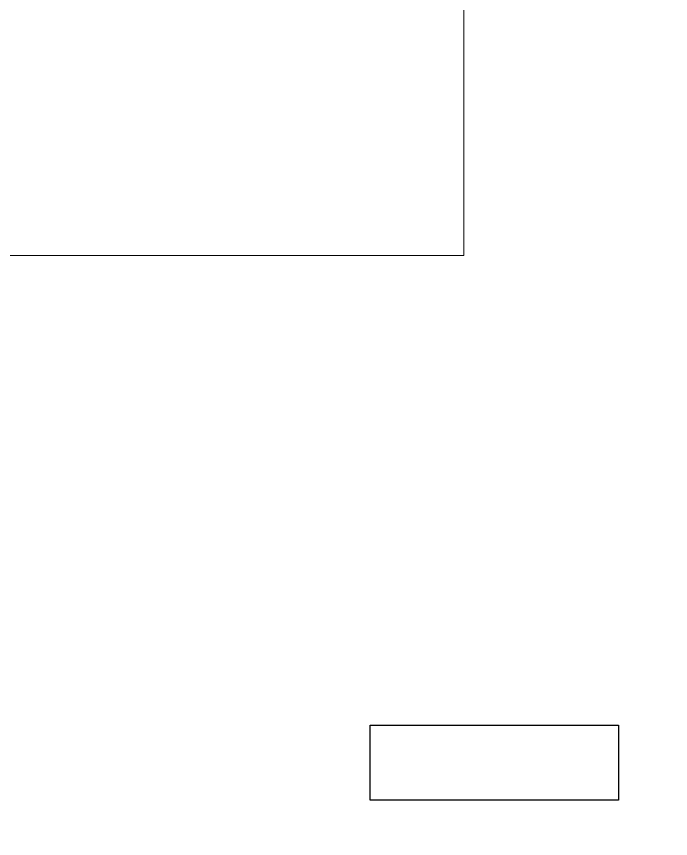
# Model space of a CAD drawing. Header units: millimetres. Extents: x 0 to 210, y 0 to 297.
# Drawn here: x 105.1 to 210, y 0 to 131.8 of the extents above; entities that cross this region are included whole.
import ezdxf

# ---------------------------------------------------------------- set-up
doc = ezdxf.new("R2010")
doc.units = ezdxf.units.MM
doc.linetypes.add('K5LT_THIN_INCLUDED_TO_HATCHING', pattern=[0])
doc.layers.add('Системный слой', color=7, linetype='Continuous')
picture_1 = doc.add_image_def('image1.jpg', size_in_pixel=(394, 119))

# ---------------------------------------------------------------- blocks, each defined once
blk = doc.blocks.new('U5')
at = {"layer": 'Системный слой', "color": 7, "linetype": 'K5LT_THIN_INCLUDED_TO_HATCHING', "lineweight": 18}
for p, q in [((176.84, 253.62), (176.84, 93.53)), ((176.84, 93.53), (50.84, 93.53))]:
    blk.add_line(p, q, dxfattribs=at)

msp = doc.modelspace()

# ---------------------------------------------------------------- block references
at = {"layer": 'Системный слой'}
msp.add_blockref('U5', (0, 0), dxfattribs=at)

# ---------------------------------------------------------------- pictures from other files: only their frames are drawn
image = msp.add_image(picture_1, insert=(161.8346, 6.1521), size_in_units=(39.7982, 12.0203), dxfattribs=at)
image.dxf.flags = 15

doc.saveas('drawing.dxf')
